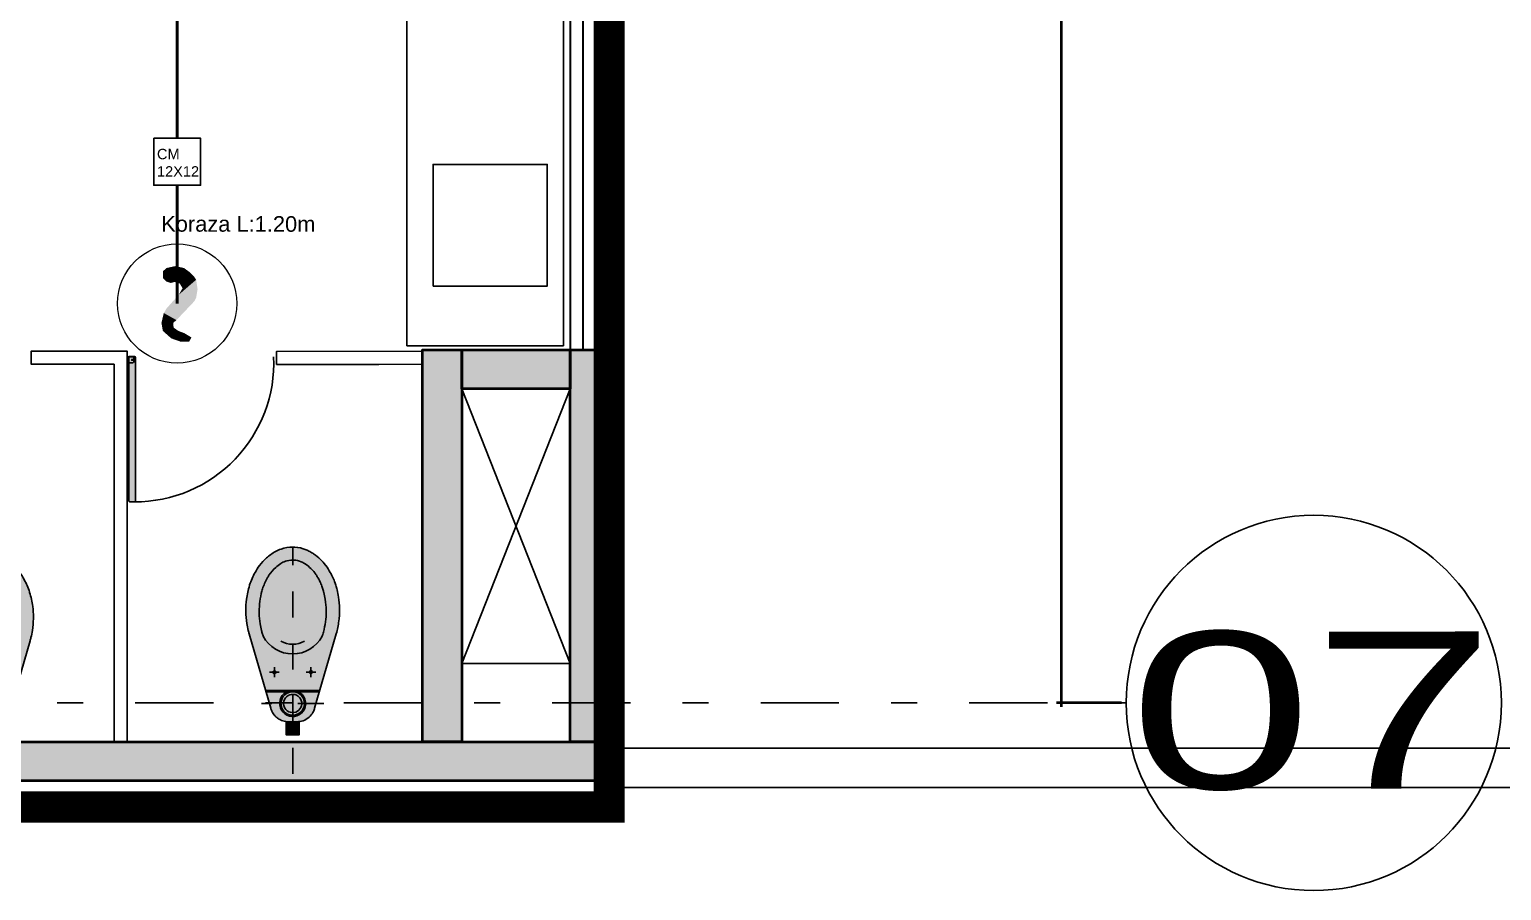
# Model space of a CAD drawing. Header units: millimetres. Extents: x 3781 to 4924, y 1639 to 1721.
# Drawn here: x 4363.24 to 4368.89, y 1649.78 to 1653.09 of the extents above; entities that cross this region are included whole.
import ezdxf

# ---------------------------------------------------------------- set-up
doc = ezdxf.new("R2010")
doc.units = ezdxf.units.MM
for name, pattern in [('CENTER', [0.7, 0.3, -0.2, 0, -0.2]), ('DASHED2', [9.524999999999995, 6.349999999999998, -3.174999999999998]), ('HIDDEN', [0.375, 0.25, -0.125])]:
    doc.linetypes.add(name, pattern=pattern)
doc.layers.get('Defpoints').update_dxf_attribs({"color": 255})
for name, color, linetype in [('-pry torre', 5, 'HIDDEN'), ('1amobla', 2, 'Continuous'), ('_ACHU3', 253, 'Continuous'), ('A-HATCH CONCRETO', 8, 'Continuous'), ('AMOBLAMIENTO', 1, 'Continuous'), ('AS_GL DETECCION_PISO 2', 7, 'Continuous'), ('AS_GL DETECCION_PISO 6', 7, 'Continuous'), ('EJE-ESTRUCTURA', 1, 'CENTER'), ('JCA_COTAS', 1, 'Continuous'), ('JCA_PLANO 0', 8, 'Continuous'), ('JCA_TEXTO1', 2, 'Continuous'), ('JCA_TEXTO2', 3, 'Continuous'), ('PROYECCION', 1, 'DASHED2')]:
    doc.layers.add(name, color=color, linetype=linetype)
for name, color, linetype, lineweight in [('Muro', 4, 'Continuous', 40), ('TEXTOS', 7, 'Continuous', 20), ('Vidrio', 2, 'Continuous', 30)]:
    doc.layers.add(name, color=color, linetype=linetype, lineweight=lineweight)
doc.styles.add('ROMANS', font='arial.ttf', dxfattribs={"width": 0.7})
doc.styles.get("Standard").update_dxf_attribs({"font": 'arial.ttf'})
doc.styles.add('style2', font='arial.ttf', dxfattribs={"width": 1.5})
doc.dimstyles.new('1-10', dxfattribs={"dimscale": 10, "dimtxt": 0.0037, "dimasz": 0.001, "dimexe": 0.0018, "dimexo": 0.0018, "dimgap": 0.0005, "dimtad": 1, "dimzin": 4, "dimdsep": 46, "dimtxsty": 'ROMANS', "dimblk": 'ARCHTICK', "dimcen": 0.003, "dimdle": 0.0015, "dimclrd": 1, "dimclre": 1, "dimclrt": 4, "dimadec": 0, "dimazin": 0, "dimtfac": 1, "dimtix": 1, "dimtmove": 2, "dimatfit": 3, "dimldrblk": 'flecha', "dimfxl": 1, "dimtolj": 1, "dimtzin": 4, "dimarcsym": 0})

# ---------------------------------------------------------------- blocks, each defined once
blk = doc.blocks.new('INODORO')
at = {"layer": 'AMOBLAMIENTO'}
h = blk.add_hatch(color=255, dxfattribs=at)
edge = h.paths.add_edge_path()
edge.add_line((0.167138879916763, 0.3874542567732533), (0.0841340761049431, 0.1014604439486232))
edge.add_arc((0.0166338178486854, 0.1199999999093961), 0.0700000000000085, 269.9999996867988, 344.64191253289164, ccw=False)
edge.add_line((0.0166338174658449, 0.0499999999087777), (-0.0166338174676777, 0.0500000000906038))
edge.add_arc((-0.016633817085733, 0.1200000000917498), 0.0699999999999481, 195.3580868407373, 269.99999968683017, ccw=False)
edge.add_line((-0.08413407554513701, 0.1014604448682803), (-0.1671388762304913, 0.3874542586008414))
edge.add_arc((0.1445241762276623, 0.4779091156929099), 0.3245241738887575, 179.9999996868257, 196.1844647994607, ccw=False)
edge.add_arc((0.1445241762258433, 0.4779091156929099), 0.3245241738885062, 162.8823672647612, 179.9999996868052, ccw=False)
edge.add_arc((0.0735606987828419, 0.4997642400489898), 0.2502714864526803, 143.3683697551233, 162.8823672647904, ccw=False)
edge.add_arc((0.0285611388035818, 0.5332224222456718), 0.1941964442831833, 119.1220158624026, 143.3683697551146, ccw=False)
edge.add_arc((2.9203875e-09, 0.5844902877188362), 0.1355097122808655, 89.99999968678691, 119.12201586236091, ccw=False)
edge.add_arc((2.9203875e-09, 0.5844902877179265), 0.1355097122805724, 60.877983511279126, 89.9999996868533, ccw=False)
edge.add_arc((-0.0285611335220324, 0.5332224225594473), 0.1941964442830499, 36.63162961851879, 60.87798351123172, ccw=False)
edge.add_arc((-0.0735606938687283, 0.4997642408529829), 0.2502714864527536, 17.117632108836688, 36.631629618503325, ccw=False)
edge.add_arc((-0.1445241715509269, 0.4779091172708834), 0.3245241738884838, -3.131308972115221e-07, 17.117632108913824, ccw=False)
edge.add_arc((-0.1445241715500174, 0.4779091172695189), 0.3245241738885833, 343.81552050504206, 359.9999996868814, ccw=False)
blk.add_hatch(color=255, dxfattribs=at).paths.add_polyline_path([(0.0249999999987267, 0.0500000000006367), (-0.0250000000005457, 0.0500000000020009), (-0.0250000000014552, 0), (0.0249999999996362, 4.547e-13)])
at = {"layer": 'AMOBLAMIENTO', "extrusion": (-1.5566525472e-06, -4.4737095447e-06, 0.9999999999887814)}
for p, q in [((-0.0512779855508256, 0.2400000002935485, 13.501742092681), (-0.0887220123605062, 0.2400000004986396, 13.50174203439367)), ((-0.0699999990584388, 0.2212779869937549, 13.50174197978049), (-0.069999998852893, 0.2587220138016164, 13.50174214729419)), ((0.0512779876389118, 0.2399999997337545, 13.50174225232502), (0.0887220144476828, 0.2399999995291182, 13.50174231061236)), ((0.0700000009418886, 0.2212779862279603, 13.50174219771184), (0.0700000011456155, 0.2587220130349124, 13.50174236522554)), ((0.1029590844498784, 0.169999999450738, 13.50174201961486), (-0.1029590831250857, 0.1700000005789661, 13.50174169907182)), ((-0.0237486835449659, 0.1640000001457338, 13.50174179553264), (-0.1013111289695416, 0.1640000005691036, 13.50174167479486)), ((0.1013111302281118, 0.1639999994617938, 13.50174199020731), (0.0237486848026833, 0.1639999998856183, 13.50174186946954))]:
    blk.add_line(p, q, dxfattribs=at)
at = {"layer": 'AMOBLAMIENTO', "extrusion": (-1.5566525472e-06, -4.4737095447e-06, 0.9999999999887814), "flags": 128}
for points, elevation in [([(0.1671388799180908, 0.3874542567674592), (0.0841340761063266, 0.1014604439433082, -0.0167011858539135), (0.0827460431519839, 0.0969962248799978, -0.0228064528630514), (0.0803759648998266, 0.0910701072474405, -0.0218209622997338), (0.0776118789034668, 0.0856244843505995, -0.0347514792471935), (0.0722630478320732, 0.0775101332194199, -0.0365712911506086), (0.065478668989913, 0.0698583952563556, -0.0439883392274098), (0.055953944524454, 0.0620868957062605, -0.0521847935260016), (0.0431115439781712, 0.0552008485319434, -0.0824963867723115), (0.0207382643283103, 0.0501204355199821, -0.0146682033006329), (0.016633817465493, 0.049999999907792), (-0.0166338174681699, 0.0500000000892362, -0.083908947042246), (-0.0396378349518565, 0.0538878592796746, -0.0986986279768356), (-0.0632296782828643, 0.0677618366508902, -0.0824963867874234), (-0.0776167863289649, 0.0856331925254456, -0.0521847935286534), (-0.0834107733392284, 0.0990038548847728, -0.0091466910465832), (-0.0841340755424673, 0.1014604448637169), (-0.1671388762315909, 0.3874542585969077, -0.0384382318810308), (-0.1773120912419022, 0.436227508481503, -0.0322098651645196), (-0.179999997662262, 0.4779091174592618, -0.0043562944650778), (-0.1799507307570857, 0.4835636869435682, -0.0347539822823099), (-0.1760397497963983, 0.5284532426546146, -0.0218184611944585), (-0.1704152023055578, 0.5561978587393114, -0.0137793666262375), (-0.1656243812009251, 0.573427761838207, -0.0090242503766358), (-0.1628101955625901, 0.5820115332269507, -0.0228039516042641), (-0.1543373170048916, 0.6031968815550527, -0.0218209623747577), (-0.1444549128022155, 0.6226666811719203, -0.0315147983743547), (-0.1272792173413599, 0.6490932225697252, -0.0032331399943346), (-0.1257677262995335, 0.6510988845571141, -0.0365712911242686), (-0.1069463219407443, 0.6723266531382831, -0.0439883392046276), (-0.0805225559546658, 0.693886688675776, -0.0220501206487333), (-0.0659486565789375, 0.7028695782688371, -0.0301025395815668), (-0.05125606195865599, 0.7099322979612929, -0.0824963867841922), (-0.0079446084483641, 0.7197669127161005, -0.0146663661885284), (3.6587572e-09, 0.719999999991422, -0.0839082790123927), (0.0445320610557226, 0.7124737941473592, -0.0433837691539921), (0.0659486637128932, 0.7028695775453342, -0.0550790149373282), (0.1007063471003309, 0.6781437026464371, -0.0508149280683712), (0.1272792238852709, 0.6490932211777436, -0.0315497034242814), (0.1444720595537028, 0.6226362692529773, -0.0521855455748661), (0.1651875980231962, 0.5748313444857477, -0.0014683863351956), (0.1656243869217695, 0.5734277600260388, -0.0425164554927479), (0.1773120686760742, 0.5195909348136257, -0.0322100287174995), (0.1800000023387562, 0.4779091154888416, -0.0043571310662072), (0.1799507165077342, 0.4722534601760911, -0.0347522301866887), (0.1760399391368104, 0.4273661615002933, -0.0218196117753596), (0.1704151328853481, 0.3996200761491883, -0.0097069137479181), (0.167138857705388, 0.3874541802362085)], 13.50184572046907), ([(2.10209143665e-05, 0.6700604028757108, 0.0146663662201114), (-0.0049980160714407, 0.6699131491592321, 0.0824963867754862), (-0.0323601810299641, 0.6637000962787579, 0.0447953269140428), (-0.0459570889083387, 0.6566657190582808, 0.0073747332536994), (-0.0496328151280998, 0.6542484947989952, 0.0439883391764525), (-0.0699262428530629, 0.6376904075384654, 0.0365712911168267), (-0.0843810639122695, 0.6213875009867291, 0.0188768098917693), (-0.0908717233557279, 0.6121897254497327, 0.015864262478818), (-0.0979042313401942, 0.6005909817039088, 0.0218209623995093), (-0.1063467931616888, 0.5839578847887129, 0.0228039516112901), (-0.11358519381172, 0.5658591904561657, 0.0179099563173766), (-0.1180962050232618, 0.5512265233249379, 0.0048944974453076), (-0.1195818378695009, 0.5454905562712559, 0.0218184611920648), (-0.124827357386251, 0.5196155991474912, 0.0347539822809637), (-0.1284747844892388, 0.477751068541692, 0.0043562944693063), (-0.1285207313875723, 0.4724775501558188, 0.0322098651650438), (-0.126013958070092, 0.4336047886186073, 0.0336196500379373), (-0.1180962058839448, 0.3937285768771058, 0.0103533777945605), (-0.1156160600690441, 0.3852294822167833, 0.0084883444845169), (-0.1133215334037229, 0.3783427035490652)], 13.50174109866126), ([(0.1133635720422624, 0.3783427023080597, 0.0009349440113181), (0.1136277496650072, 0.3790973919334771, 0.0179081190670982), (0.1181382446900456, 0.3937285755838043, 0.0048942608912736), (0.1196238084346395, 0.3994642646617991, 0.0218196117238312), (0.1248695692754063, 0.4253405920407407, 0.0347522301599872), (0.1285168065081305, 0.4672030177138213, 0.0043571310470062), (0.1285627710560046, 0.4724775487488305, 0.032210028726899), (0.1260559723300845, 0.5113505064617754, 0.0336194864654326), (0.1181382455515812, 0.5512265220270888, 0.0103527910675619), (0.1156582502073494, 0.5597251381185752, 0.0521855455776311), (0.0979609155770011, 0.6005650010045886, 0.0158991415559226), (0.0909137645516698, 0.6121897244565649, 0.0665105114334335), (0.0651759842235907, 0.6421578962907079, 0.0403733848146336), (0.0459991305885239, 0.6566657185562396, 0.0580937513201958), (0.0281543067209428, 0.6653056955411218, 0.0839082790044594), (2.10209143665e-05, 0.6700604028757108)], 13.50174109866127)]:
    blk.add_lwpolyline(points, format="xyb", dxfattribs=dict(at, elevation=elevation))
at = {"layer": 'AMOBLAMIENTO', "linetype": 'HIDDEN', "ltscale": 0.25, "extrusion": (-1.5566525472e-06, -4.4737095447e-06, 0.9999999999887814), "elevation": 13.50174109866126}
for points in [[(2.10175234599e-05, -0.1499395971131048), (2.10215969494e-05, 0.7200604028791215)], [(-0.1199789826137919, 0.1200604028850315), (0.1200210176653818, 0.1200604028813935)]]:
    blk.add_lwpolyline(points, dxfattribs=at)
at = {"layer": 'AMOBLAMIENTO', "extrusion": (-1.5566525472e-06, -4.4737095447e-06, 0.9999999999887814), "elevation": 13.50174109866127}
blk.add_lwpolyline([(0.0250210175254287, 0.0500604028859863), (-0.0249789824728811, 0.0500604028855315), (-0.0249789824750483, 6.04028866683e-05), (0.025021017524171, 6.04028866683e-05)], close=True, dxfattribs=at)
at = {"layer": 'AMOBLAMIENTO', "extrusion": (-1.556652547174008e-06, -4.473709544709044e-06, 0.9999999999887812)}
blk.add_ellipse((2.1245228e-09, 0.438210434820121, 13.50174305923893), major_axis=(0.1210894758802731, -0.0421337682255033), ratio=0.9999999999887806, start_param=3.962815268545562, end_param=6.131667520141916, dxfattribs=at)
at = {"layer": 'AMOBLAMIENTO', "extrusion": (-1.556652547168421e-06, -4.473709544710988e-06, 0.9999999999887813)}
blk.add_ellipse((2.1245228e-09, 0.438210434820121, 13.50174305923893), major_axis=(0.08626053019274069, -0.0300148395202315), ratio=0.9999999999887816, start_param=4.528682651413999, end_param=5.565800137270519, dxfattribs=at)
at = {"layer": 'AMOBLAMIENTO', "extrusion": (-1.556652547069511e-06, -4.473709544810609e-06, 0.9999999999887813)}
for centre in [(-0.0699999989565754, 0.2400000003976856, 13.50174206353734), (0.07000000104375201, 0.2399999996282531, 13.50174228146869)]:
    blk.add_ellipse(centre, major_axis=(0.0056667529156613, -0.0019717787378508), ratio=0.9999999999887814, dxfattribs=at)
at = {"layer": 'AMOBLAMIENTO', "extrusion": (-1.556652547155208e-06, -4.473709544715585e-06, 0.9999999999887815)}
blk.add_ellipse((3.881837e-10, 0.120000000015807, 13.50174163565786), major_axis=(0.0472229409644698, -0.0164314894835613), ratio=0.9999999999887814, dxfattribs=at)
at = {"layer": 'AMOBLAMIENTO', "extrusion": (-1.556652547174209e-06, -4.473709544708974e-06, 0.9999999999887813)}
blk.add_ellipse((3.881837e-10, 0.120000000015807, 13.50174163565786), major_axis=(0.0425006468680414, -0.014788340535414), ratio=0.9999999999887812, dxfattribs=at)
at = {"layer": 'AMOBLAMIENTO', "extrusion": (-1.556652547156365e-06, -4.473709544715183e-06, 0.9999999999887816)}
blk.add_ellipse((3.881837e-10, 0.120000000015807, 13.50174163565786), major_axis=(0.0330560586750786, -0.011502042638485), ratio=0.9999999999887814, dxfattribs=at)
blk = doc.blocks.new('PUERTA BAÑOS')
at = {"layer": 'AMOBLAMIENTO'}
h = blk.add_hatch(color=255, dxfattribs=at)
edge = h.paths.add_edge_path()
edge.add_line((-0.0074999999487773, 0.0024999998868225), (-0.0075031825107885, -0.6277996641574646))
edge.add_arc((-0.01250318248631676, -0.6277996643612159), 0.004999999975528264, -89.99999766574399, 2.3348184754468093e-06, ccw=False)
edge.add_line((-0.0125031822826145, -0.6327996643367442), (-0.0325031823012978, -0.6327996648610679))
edge.add_arc((-0.03250318250481996, -0.627799664827046), 0.005000000034021905, 180.0000023323223, 270.0000023321921, ccw=False)
edge.add_line((-0.0375031825388419, -0.6277996650305795), (-0.0374999998602448, -0.002500000990949047))
edge.add_arc((-0.03249999982656623, -0.002500000845348063), 0.005000000033678566, 90.00000166789118, 180.0000016684638, ccw=False)
edge.add_line((-0.0324999999721172, 0.0024999991883305), (-0.0074999999487773, 0.0024999998868225))
for p, q in [((1.137e-13, 9.095e-13), (-0.0050000000047135, -5.77529e-11)), ((1.7461161e-09, -0.0599999999967622), (1.137e-13, 9.095e-13)), ((-0.029999999795109, -0.0050000008186544), (-0.0299999993294478, -0.0200000007744166)), ((-0.0050000000047135, -5.77529e-11), (-0.0250000000233399, -6.984919e-10)), ((-0.024999999324848, -0.0250000006626579), (-0.0049999993062784, -0.0250000000801265)), ((-0.0049999993062784, -0.0250000000801265), (-0.0050000000047135, -5.77529e-11)), ((-0.0050000000047135, -5.77529e-11), (-0.0049999982584836, -0.0600000001127228)), ((-0.0049999982584836, -0.0600000001127228), (1.7461161e-09, -0.0599999999967622))]:
    blk.add_line(p, q, dxfattribs=at)
blk.add_lwpolyline([(-0.0074999999487773, 0.0024999998868225), (-0.0075031825107885, -0.6277996641574646, -0.4142135623759698), (-0.0125031822826145, -0.6327996643367442), (-0.0325031823012978, -0.6327996648610679, -0.4142135623724264), (-0.0375031825388419, -0.6277996650305795), (-0.0374999998602448, -0.002500000990949, -0.4142135623760223), (-0.0324999999721172, 0.0024999991883305)], format="xyb", close=True, dxfattribs=at)
blk.add_circle((-0.0224999996133875, -0.0125000005932634), 0.0025000000013434, dxfattribs=at)
at = {"layer": 'AMOBLAMIENTO', "ltscale": 0.1}
blk.add_arc((-0.034025017172155, -0.0259464447144637), 0.6068551286275402, 177.548312870002, 270.1436830651604, dxfattribs=at)
at = {"layer": 'AMOBLAMIENTO'}
for centre, radius, start, end in [((-0.0249999997905093, -0.0050000006435766), 0.0050000000026502, 90.00000155563731, 180.0000015586185), ((-0.0249999993247343, -0.020000000658456), 0.0050000000028146, 180.00000155562, 270.0000015556374)]:
    blk.add_arc(centre, radius, start, end, dxfattribs=at)
blk = doc.blocks.new('_ArchTick')
at = {"color": 0, "linetype": 'ByBlock', "const_width": 0.15}
blk.add_lwpolyline([(-0.5, -0.5), (0.5, 0.5)], dxfattribs=at)
blk = doc.blocks.new('*D56')
at = {"layer": 'Defpoints', "color": 0, "transparency": 16777216}
for p in [(1145.333174937007, -6003.673839297825), (1145.083338685341, -6011.698836573876), (1145.333174937008, -6011.698836573876)]:
    blk.add_point(p, dxfattribs=at)
at = {"layer": 'JCA_COTAS', "color": 1, "lineweight": -2, "transparency": 16777216}
for p, q in [((1145.315174937007, -6003.673839297825), (1145.065338685341, -6003.673839297825)), ((1145.083338685341, -6003.658839297825), (1145.083338685341, -6011.713836573877)), ((1145.315174937008, -6011.698836573876), (1145.065338685341, -6011.698836573876))]:
    blk.add_line(p, q, dxfattribs=at)
at = {"layer": 'JCA_COTAS', "color": 1, "lineweight": -2, "transparency": 16777216, "xscale": 0.01, "yscale": 0.01, "zscale": 0.01}
for p, rotation in [((1145.083338685341, -6003.673839297825), 90), ((1145.083338685341, -6011.698836573876), 270)]:
    blk.add_blockref('_ArchTick', p, dxfattribs=dict(at, rotation=rotation))
at = {"layer": 'JCA_COTAS', "color": 4, "transparency": 16777216, "insert": (1145.059447484793, -6007.686337935849), "char_height": 0.03700000000000001, "attachment_point": 5, "rotation": 90, "style": 'ROMANS'}
blk.add_mtext('\\A1;8.02', dxfattribs=at)
blk = doc.blocks.new('flecha')
at = {"layer": '_ACHU3', "linetype": 'Continuous', "lineweight": 0}
h = blk.add_hatch(color=255, dxfattribs=at)
h.dxf.hatch_style = 1
h.paths.add_polyline_path([(0, 0), (2.440939012883973, 0.4295472710209653), (2.440800316075634, 0.0184022549506153), (3.999699078682168, 0.0299991699157545), (4.000145416610846, -0.0299991699157545), (2.440937037757976, -0.0419800445802139), (2.440935414322666, -0.4295472711578441)])
at = {"layer": '_ACHU3', "linetype": 'Continuous', "lineweight": 0, "flags": 128}
blk.add_lwpolyline([(0, 0), (2.440939012883973, 0.4295472710209653), (2.440800316075634, 0.0184022549506153), (2.440800316075634, 0.0184022549506153), (3.999699078682168, 0.0299991699157545), (4.000145416610846, -0.0299991699157545), (2.440937037757976, -0.0419800445802139), (2.440935414322666, -0.4295472711578441), (0, 0)], dxfattribs=at)
blk = doc.blocks.new('Caja metalica de 12')
at = {"layer": '1amobla', "linetype": 'Continuous', "ltscale": 0.3}
blk.add_lwpolyline([(-1069.691067340418, -2855.356517794578), (-1069.511067340418, -2855.356517794578), (-1069.511067340418, -2855.536517794578), (-1069.691067340418, -2855.536517794578), (-1069.691067340418, -2855.356517794578)], dxfattribs=at)
at = {"layer": '1amobla', "color": 7, "linetype": 'Continuous', "ltscale": 0.3, "insert": (-1069.678574188772, -2855.396843407825), "char_height": 0.04, "width": 0.07915712532667385, "attachment_point": 1}
blk.add_mtext('CM 12X12', dxfattribs=at)
blk = doc.blocks.new('AS_Initiator2')
at = {"color": 0, "linetype": 'Continuous', "lineweight": 15}
blk.add_circle((0, 0), 0.1524, dxfattribs=at)
for points in [[(-0.02700351161956787, 0.05580734939575196), (-0.03660474243164063, 0.0654085075378418), (-0.02700351161956787, 0.09061191101074219), (-0.03660474243164063, 0.08221067962646485)], [(-0.02700351161956787, 0.09061191101074219), (-0.005400687789916992, 0.09541249008178711), (-0.02700351161956787, 0.05580734939575196), (0.01740228080749512, 0.09061191101074219)], [(-0.02700351161956787, 0.05580734939575196), (0.01740228080749512, 0.09061191101074219), (-0.01620213603973389, 0.05220669708251954), (-0.006802491760253907, 0.05499112014770508)], [(-0.006802491760253907, 0.05499112014770508), (0.01740228080749512, 0.09061191101074219), (0.006600832557678223, 0.05100677032470703), (0.03060394592285156, 0.08101046218872071)], [(0.006600832557678223, 0.05100677032470703), (0.03060394592285156, 0.08101046218872071), (0.01380177383422852, 0.03900517730712891), (0.04380568370819092, 0.06780894241333008)], [(0.04380568370819092, 0.06780894241333008), (0.04860633544921875, 0.06060792846679688), (0.01380177383422852, 0.03900517730712891), (0.004200543022155762, 0.02220300521850586)], [(0.04860633544921875, 0.06060792846679688), (0.05220676975250244, 0.03660474243164063), (0.004200543022155762, 0.02220300521850586), (0.04860633544921875, 0.01500199127197266)], [(0.04380568370819092, 0.005400833129882813), (-0.001800253486633301, -0.04260553894042969), (-0.02700351161956787, -0.01260155639648438), (-0.03420445289611817, -0.0246031494140625)], [(0.04860633544921875, 0.01500199127197266), (0.04380568370819092, 0.005400833129882813), (0.004200543022155762, 0.02220300521850586), (-0.02700351161956787, -0.01260155639648438)], [(-0.001800253486633301, -0.04260553894042969), (-0.01020133953094482, -0.0498065528869629), (-0.03420445289611817, -0.0246031494140625), (-0.04020524940490723, -0.0498065528869629)], [(-0.01020133953094482, -0.0498065528869629), (-0.009001194763183595, -0.06180814590454102), (-0.04020524940490723, -0.0498065528869629), (-0.03660474243164063, -0.07020908660888672)], [(-0.009001194763183595, -0.06180814590454102), (0.003000398254394532, -0.07020908660888672), (-0.03660474243164063, -0.07020908660888672), (-0.01500191860198975, -0.08941169357299805)], [(0.003000398254394532, -0.07020908660888672), (0.01860242557525635, -0.07620988311767579), (-0.01500191860198975, -0.08941169357299805), (0.009001194763183595, -0.09781263427734375)], [(0.009001194763183595, -0.09781263427734375), (0.01860242557525635, -0.07620988311767579), (0.03060394592285156, -0.09781263427734375), (0.03660474243164063, -0.08701125869750977)]]:
    blk.add_solid(points, dxfattribs=at)
blk = doc.blocks.new('Est etapa 3 torre')
at = {"layer": 'EJE-ESTRUCTURA'}
blk.add_line((1113.530821652453, -6011.698833652741), (1145.333174937007, -6011.698836564718), dxfattribs=at)
at = {"layer": 'JCA_TEXTO1', "linetype": 'Continuous'}
blk.add_circle((1146.05299723153, -6011.698836573874), 0.719822294522596, dxfattribs=at)
at = {"layer": 'JCA_TEXTO2', "style": 'style2', "width": 1.5}
blk.add_text('07', height=0.6030684033583463, rotation=0.02931006920963407, dxfattribs=at).set_placement((1145.344580716252, -6012.028540290989))
at = {"layer": 'JCA_COTAS'}
dim = blk.add_linear_dim(base=(1145.083338685341, -6011.698836573876), p1=(1145.333174937007, -6003.673839297823), p2=(1145.333174937007, -6011.698836573874), angle=90, dimstyle='1-10', dxfattribs=at)
dim.commit()
dim.dimension.update_dxf_attribs({"geometry": '*D56', "text_midpoint": (1145.059447484793, -6007.686337935849)})

msp = doc.modelspace()

# ---------------------------------------------------------------- hatches: boundary and pattern name
at = {"layer": 'A-HATCH CONCRETO', "ltscale": 0.03}
h = msp.add_hatch(color=256, dxfattribs=at)
h.dxf.hatch_style = 1
h.paths.add_polyline_path([(4345.666630405691, 1658.776696330067), (4345.666630405742, 1658.626691499157), (4346.014827402038, 1658.626688364575), (4346.014827401754, 1658.776693192922)])
h.paths.add_polyline_path([(4346.014827396515, 1658.776693193155), (4346.164832226959, 1658.776693193091), (4346.164850963781, 1657.426967506293), (4346.014846136481, 1657.426967507755)])
h.paths.add_polyline_path([(4348.72635709733, 1657.276696329399), (4348.72635709733, 1657.426721568581), (4345.666630406296, 1657.427039634348), (4345.666630406296, 1657.277014395166)])
h.paths.add_polyline_path([(4345.316678703623, 1652.652959100237), (4345.31663026222, 1657.277643431791), (4345.166630264758, 1657.277643435449), (4345.166671102977, 1653.018339964004), (4345.166630392764, 1652.652964254093)])
h.paths.add_polyline_path([(4348.72630152184, 1654.102257021158), (4348.576276282656, 1654.102257021158), (4348.576285533676, 1657.276703331037), (4348.72631077286, 1657.276703331037)])
h.paths.add_polyline_path([(4347.326025861701, 1654.252276638509), (4347.326230663199, 1652.56268278232), (4347.47627976538, 1652.56268278232), (4347.476074963883, 1654.252276638509)])
h.paths.add_polyline_path([(4347.47627183593, 1652.56268278232), (4347.676277959559, 1652.562891734214), (4347.676277959559, 1652.712940836395), (4347.47627183593, 1652.712731884501)])
h.paths.add_polyline_path([(4348.726303662379, 1652.712927750409), (4348.576278423197, 1652.712927750409), (4348.57627147609, 1652.063221751797), (4348.726296715273, 1652.063221751797)])
h.paths.add_polyline_path([(4348.576277618768, 1652.562671524586), (4348.576278423227, 1652.562881576152), (4348.576278423227, 1652.712930678334), (4348.576277618768, 1652.712720626768)])
h.paths.add_polyline_path([(4348.576314599891, 1650.863179923364), (4348.576311687459, 1650.368316981632), (4348.72636078964, 1650.368316981632), (4348.726363702072, 1650.863179923364)])
h.paths.add_polyline_path([(4345.166630591615, 1650.218267870164), (4348.726360789642, 1650.218268165885), (4348.726360789642, 1650.368317268067), (4345.666630447477, 1650.36831697168), (4345.666630447522, 1650.252885800372), (4345.16663059173, 1650.252885802021)])
h.paths.add_polyline_path([(4352.042063248707, 1652.712927751628), (4352.042063248707, 1652.56292321238), (4351.475605768591, 1652.562923212678), (4351.475605806123, 1650.198265768237), (4351.325559211537, 1650.198265768635), (4351.325559174004, 1652.712927751376)])
h.paths.add_polyline_path([(4354.594452525966, 1652.712927750569), (4354.594452525966, 1652.562923218407), (4354.166630396898, 1652.562923218407), (4354.166630395319, 1652.652885800711), (4353.666630395552, 1652.652885800031), (4353.666630397126, 1652.562923215609), (4353.242063248706, 1652.562923213575), (4353.242063248706, 1652.712927750569)])
h.paths.add_polyline_path([(4351.475605804909, 1650.198265768403), (4358.51817739689, 1650.19826576581), (4358.51817739689, 1650.350964439012), (4351.475605804909, 1650.350964441605)])
h.paths.add_polyline_path([(4356.793610198798, 1652.71289002185), (4356.793610198798, 1652.56288548499), (4355.794452525968, 1652.56288548322), (4355.794452525968, 1652.712890020755)])
h.paths.add_polyline_path([(4356.218999897382, 1650.350964439846), (4356.369046491823, 1650.350964439446), (4356.369039528972, 1652.562885482283), (4356.21903953151, 1652.562885485945), (4356.219039531559, 1652.564897216362), (4356.218999897382, 1650.350964439846), (4356.218953300985, 1650.350964439679)])
h.paths.add_polyline_path([(4357.993610198798, 1652.712890022851), (4357.993610198798, 1652.562885483151), (4358.518177386139, 1652.56288548398), (4358.518177397249, 1650.198265760629), (4358.668223991835, 1650.198265770897), (4358.668223980725, 1652.712890032548)])
h.paths.add_polyline_path([(4361.66426304816, 1650.352859063528), (4365.465463830427, 1650.352881896472), (4365.465463830427, 1650.202832794605), (4361.114210892831, 1650.202744222891), (4361.114210892703, 1652.651905998732), (4361.164257325582, 1652.651938296987), (4361.164263008185, 1650.251938358795), (4361.66426304816, 1650.25193835858)])
h.paths.add_polyline_path([(4364.89953682791, 1651.856506140824), (4364.899561366875, 1650.352840053855), (4364.749512265009, 1650.352840053855), (4364.749487726043, 1651.856506140824)], flags=17)
h.paths.add_polyline_path([(4364.899539843869, 1651.856516927583), (4365.31541823878, 1651.856557203673), (4365.31541823878, 1651.706508101807), (4364.899539843869, 1651.706467825718)], flags=17)
h.paths.add_polyline_path([(4365.465463831909, 1651.856547983441), (4365.465488370874, 1650.352881896472), (4365.315439269008, 1650.352881896472), (4365.315414730043, 1651.856547983441)])
h.paths.add_polyline_path([(4361.277755907979, 1652.651589690249), (4361.277732583263, 1656.264464107177), (4361.114210894132, 1656.264464430274), (4361.114210892703, 1652.65228573576)])
h.paths.add_polyline_path([(4362.177746573978, 1654.172401324264), (4365.315414735666, 1654.172420954501), (4365.315414735666, 1654.022371852635), (4362.177746573978, 1654.022352222399)])
h.paths.add_polyline_path([(4362.772690326524, 1655.112046040349), (4362.772703120892, 1654.172410238902), (4362.922752222758, 1654.172410238902), (4362.92273942839, 1655.112046040349)])
h.paths.add_polyline_path([(4361.277746574016, 1654.172395341212), (4361.277746573935, 1654.172408088408), (4361.277746573935, 1654.022358986542), (4361.277746574016, 1654.022346239347)], flags=17)
h.paths.add_polyline_path([(4365.465456161368, 1656.264487110346), (4365.465481146135, 1655.060653647738), (4365.31543204427, 1655.060653647738), (4365.315407059501, 1656.264487110346)])
h.paths.add_polyline_path([(4362.766380462182, 1656.264464430275), (4365.315407895508, 1656.264489076288), (4365.315407895508, 1656.114439974422), (4362.766380462182, 1656.11441532841)])
h.paths.add_polyline_path([(4362.772637274147, 1660.03285180552), (4362.772716060127, 1658.471962828687), (4362.922765161993, 1658.471962828687), (4362.922686262875, 1660.032852120896)])
h.paths.add_polyline_path([(4364.537510362312, 1660.029140867581), (4362.772630024157, 1660.033016741271), (4362.772630024157, 1660.183065843137), (4364.538398302753, 1660.178986770522)])
h.paths.add_polyline_path([(4360.26905409362, 1658.77850675261), (4356.617580441934, 1658.778484191474), (4356.617580437292, 1658.628479990021), (4360.269054088978, 1658.628502551041)])
h.paths.add_polyline_path([(4358.568221781236, 1656.264471650098), (4358.418196542054, 1656.264471650098), (4358.418127959329, 1657.725956894339), (4358.568153198511, 1657.725956894339)])
h.paths.add_polyline_path([(4358.418133073005, 1657.275882537742), (4358.418133073005, 1657.425907776925), (4357.784456615049, 1657.426458068698), (4357.784456615049, 1657.276432829515)])
h.paths.add_polyline_path([(4351.325559171684, 1656.264458988759), (4358.568221781236, 1656.264471650098), (4358.568221785878, 1656.114467448646), (4351.325559176325, 1656.11445478719)])
h.paths.add_polyline_path([(4356.919039528972, 1656.264571583458), (4356.769014289788, 1656.264571583458), (4356.768962367132, 1657.276319029564), (4356.918987606316, 1657.276319029564)])
h.paths.add_polyline_path([(4356.330496800989, 1657.276105696639), (4356.330496800989, 1657.426130935822), (4356.984456614124, 1657.426458068698), (4356.984456614124, 1657.276432829515)])
h.paths.add_polyline_path([(4354.966630358274, 1657.276369196544), (4354.966630358274, 1657.426394435726), (4355.530496800973, 1657.426721568581), (4355.530496800973, 1657.276696329399)])
h.paths.add_polyline_path([(4355.269857276708, 1656.264671516818), (4355.119832037524, 1656.264671516818), (4355.119784081044, 1657.276458050234), (4355.269809320227, 1657.276458050234)])
h.paths.add_polyline_path([(4351.325581782098, 1657.276381640421), (4351.325581782098, 1657.426406879604), (4353.666630359456, 1657.426721568581), (4353.666630359456, 1657.276696329399)])
h.paths.add_polyline_path([(4351.325740479768, 1656.264459120231), (4351.325567152466, 1657.276391723422), (4351.475616254647, 1657.276391723422), (4351.475789581949, 1656.264459120231)])
h.paths.add_polyline_path([(4356.617500268161, 1658.778493572278), (4356.617771021009, 1661.477389905702), (4356.767955719944, 1661.477389910342), (4356.767684967213, 1658.778493576919)])
h.paths.add_polyline_path([(4364.665463852845, 1661.627416490694), (4356.617590525846, 1661.627394108103), (4356.617590521204, 1661.47738990665), (4364.665463848204, 1661.477412289125)])

# ---------------------------------------------------------------- linework, layer by layer
at = {"layer": '-pry torre', "ltscale": 5, "const_width": 0.1198957787484005}
msp.add_lwpolyline([(4333.873070404889, 1704.577883246285), (4365.465463883231, 1704.577874337821), (4365.465463883233, 1650.102872147148), (4333.873070404892, 1650.102881055612)], close=True, dxfattribs=at)
at = {"layer": '1amobla', "color": 7, "linetype": 'Continuous', "ltscale": 0.3, "true_color": 0xffffff}
for points in [[(4363.717599548513, 1652.668026085707), (4363.897599548513, 1652.668026085707), (4363.897599548513, 1652.488026085707), (4363.717599548513, 1652.488026085707), (4363.717599548513, 1652.668026085707)], [(4363.717599548513, 1652.668026085707), (4363.897599548513, 1652.668026085707), (4363.897599548513, 1652.488026085707), (4363.717599548513, 1652.488026085707), (4363.717599548513, 1652.668026085707)], [(4363.717638257977, 1652.668052683302), (4363.897638257977, 1652.668052683302), (4363.897638257977, 1652.488052683301), (4363.717638257977, 1652.488052683301), (4363.717638257977, 1652.668052683302)], [(4363.717638257977, 1652.668052683302), (4363.897638257977, 1652.668052683302), (4363.897638257977, 1652.488052683301), (4363.717638257977, 1652.488052683301), (4363.717638257977, 1652.668052683302)], [(4363.717638257976, 1652.668051735911), (4363.897638257977, 1652.668051735911), (4363.897638257977, 1652.488051735911), (4363.717638257976, 1652.488051735911), (4363.717638257976, 1652.668051735911)], [(4363.717638257976, 1652.668051735911), (4363.897638257977, 1652.668051735911), (4363.897638257977, 1652.488051735911), (4363.717638257976, 1652.488051735911), (4363.717638257976, 1652.668051735911)], [(4363.717638257977, 1652.66805173595), (4363.897638257977, 1652.66805173595), (4363.897638257977, 1652.48805173595), (4363.717638257977, 1652.48805173595), (4363.717638257977, 1652.66805173595)]]:
    msp.add_lwpolyline(points, dxfattribs=at)
at = {"layer": 'AMOBLAMIENTO'}
for points in [[(4365.289595575532, 1651.871955277933), (4365.289595580514, 1653.996810420856), (4364.68959558112, 1653.996810421065), (4364.689595574624, 1651.871955277675)], [(4364.790003126604, 1652.101026427782), (4365.227825268755, 1652.10102642797), (4365.227825269368, 1652.568076680453), (4364.790003127217, 1652.568076680497)], [(4363.616329643737, 1650.352882644906), (4363.615346731025, 1651.851433971942), (4363.247503042407, 1651.851437507787), (4363.247503042194, 1651.801437500988), (4363.565260151177, 1651.801433971408), (4363.566266374524, 1650.352882644884)], [(4364.749488217558, 1651.851418765895), (4364.189282668996, 1651.85042707396), (4364.18927705953, 1651.80035829354), (4364.581421267076, 1651.800358293531), (4364.581421267076, 1651.800358293531), (4364.74948821758, 1651.801355496682)]]:
    msp.add_lwpolyline(points, close=True, dxfattribs=at)
at = {"layer": 'AS_GL DETECCION_PISO 2', "color": 5, "linetype": 'Continuous', "lineweight": 50}
for p, q in [((4363.807599548512, 1655.066369013173), (4363.807599548512, 1652.668026085707)), ((4363.807599548512, 1652.488026085707), (4363.807599548512, 1652.034522955235))]:
    msp.add_line(p, q, dxfattribs=at)
at = {"layer": 'JCA_PLANO 0', "color": 3}
msp.add_lwpolyline([(4372.943129802605, 1650.177885761981), (4365.4654633669, 1650.177876967189), (4365.465463883233, 1650.327896166553), (4372.943130319636, 1650.32790496344)], close=True, dxfattribs=at)
at = {"layer": 'Muro'}
for points in [[(4364.89953682791, 1651.856506140824), (4364.899561366875, 1650.352840053855), (4364.749512265009, 1650.352840053855), (4364.749487726043, 1651.856506140824)], [(4364.899539843869, 1651.856516927583), (4365.31541823878, 1651.856557203673), (4365.31541823878, 1651.706508101807), (4364.899539843869, 1651.706467825718)], [(4365.465463831909, 1651.856547983441), (4365.465488370874, 1650.352881896472), (4365.315439269008, 1650.352881896472), (4365.315414730043, 1651.856547983441)], [(4361.66426304816, 1650.352859063528), (4365.465463830427, 1650.352881896472), (4365.465463830427, 1650.202832794605), (4361.66426304816, 1650.202809961661)]]:
    msp.add_lwpolyline(points, close=True, dxfattribs=at)
at = {"layer": 'PROYECCION'}
for p, q in [((4364.899552351025, 1651.706469844523), (4365.315414492979, 1650.652891829802)), ((4365.31541823878, 1651.706508101807), (4364.899561364913, 1650.65288579967))]:
    msp.add_line(p, q, dxfattribs=at)
msp.add_lwpolyline([(4364.899552351025, 1651.706469844523), (4364.899521304795, 1650.65287976954), (4365.315414492979, 1650.652891829802), (4365.31544553921, 1651.706481904785)], close=True, dxfattribs=at)
at = {"layer": 'Vidrio'}
msp.add_lwpolyline([(4365.31542458343, 1651.85654798308), (4365.365424584641, 1651.856547983802), (4365.365396600628, 1655.060653647633), (4365.315396601745, 1655.060653647843)], close=True, dxfattribs=at)

# ---------------------------------------------------------------- block references
at = {"layer": '1amobla', "color": 7, "linetype": 'Continuous', "true_color": 0xffffff}
msp.add_blockref('Caja metalica de 12', (5433.408705598395, 4508.024569530528), dxfattribs=at)
at = {"layer": 'AMOBLAMIENTO', "linetype": 'HIDDEN', "ltscale": 0.0003, "xscale": -0.8784798838123716, "yscale": 0.8784798838123716, "zscale": 0.8784798838123716, "rotation": 359.9996933002926}
msp.add_blockref('PUERTA BAÑOS', (4363.615422168934, 1651.829129144803), dxfattribs=at)
at = {"layer": 'AMOBLAMIENTO', "extrusion": (0, 0, -1), "xscale": -1, "zscale": -1, "rotation": 359.9999836375246}
msp.add_blockref('INODORO', (-4363.076016792118, 1650.352798917176, 13.5017404277563), dxfattribs=at)
at = {"layer": 'AMOBLAMIENTO', "extrusion": (0, 0, -1), "zscale": -1, "rotation": 1.636247562310831e-05}
msp.add_blockref('INODORO', (-4364.250880526861, 1650.37989178181, 13.5017404277563), dxfattribs=at)
at = {"layer": 'AS_GL DETECCION_PISO 6', "color": 131, "linetype": 'Continuous', "xscale": 1.5, "yscale": 1.5, "zscale": 1.5}
msp.add_blockref('AS_Initiator2', (4363.807599548512, 1652.034522955235), dxfattribs=at)
at = {"layer": 'Muro'}
msp.add_blockref('Est etapa 3 torre', (3222.116260718484, 7662.200772007931), dxfattribs=at)

# ---------------------------------------------------------------- texts
at = {"layer": 'TEXTOS'}
msp.add_text('Koraza L:1.20m', height=0.06, rotation=359.9331414428377, dxfattribs=at).set_placement((4363.746295323114, 1652.309926608721))

doc.saveas('drawing.dxf')
